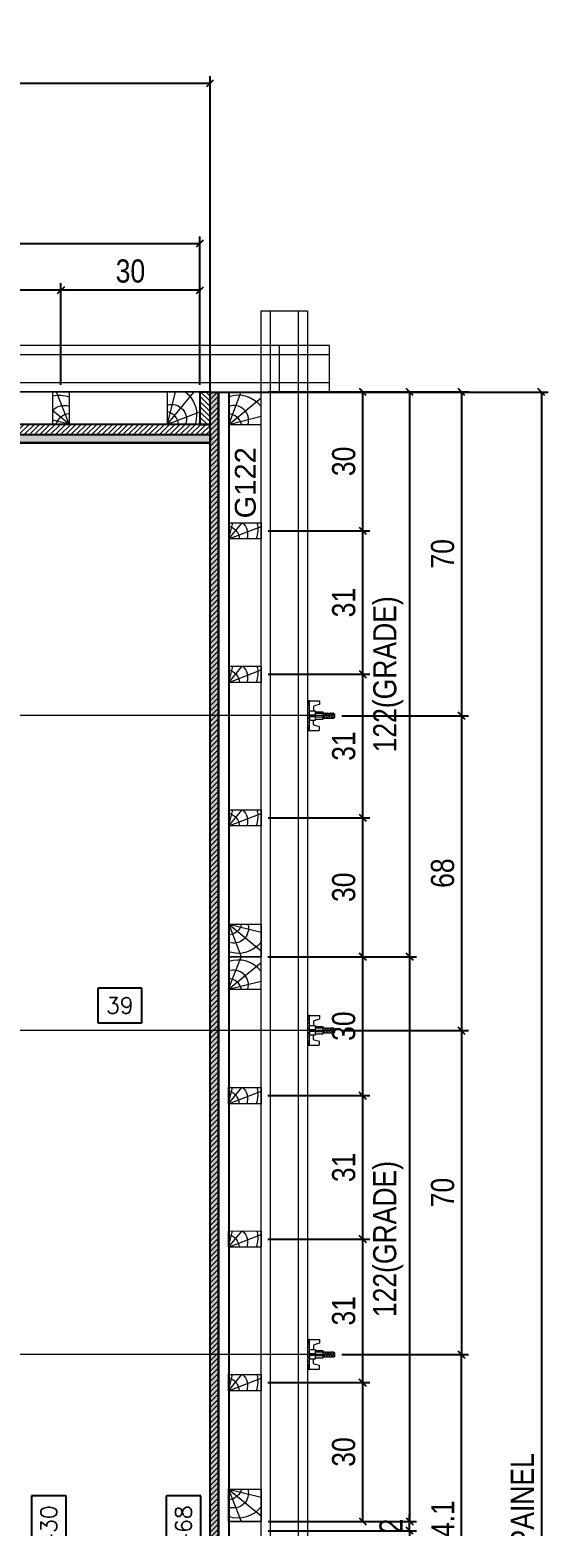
# Model space of a CAD drawing. Extents: x 14400 to 27878, y -21631 to 6985.
# Drawn here: x 23484 to 23711, y -1619 to -972 of the extents above; entities that cross this region are included whole.
import ezdxf
from ezdxf.enums import TextEntityAlignment as Align

# ---------------------------------------------------------------- set-up
doc = ezdxf.new("R2010")
doc.units = 0
for name, color, linetype in [('CHAPA', 1, 'Continuous'), ('COTA', 241, 'Continuous'), ('SARRAFO', 251, 'Continuous'), ('TEXTO_GERAL', 7, 'Continuous')]:
    doc.layers.add(name, color=color, linetype=linetype)
for name, color, linetype, lineweight in [('Hachura', 251, 'Continuous', 9), ('Madeira', 126, 'Continuous', 18), ('Perfil Metálico', 224, 'Continuous', 18)]:
    doc.layers.add(name, color=color, linetype=linetype, lineweight=lineweight)
doc.styles.add('COTA TECNICA 2X', font='techl___.ttf', dxfattribs={"height": 10})
doc.styles.add('ROMANS', font='romans.shx')
doc.styles.add('SANSSERIF', font='sas_____.pfb')
doc.dimstyles.new('SECAO PILAR', dxfattribs={"dimtxt": 10, "dimasz": 3, "dimexe": 3, "dimexo": 3, "dimgap": 3, "dimtad": 1, "dimdec": 1, "dimlfac": 0.5, "dimzin": 12, "dimdsep": 46, "dimtxsty": 'COTA TECNICA 2X', "dimblk1": 'OBLIQUE', "dimblk2": 'OBLIQUE', "dimsah": 1, "dimcen": 0.9, "dimclrd": 256, "dimclre": 256, "dimclrt": 256, "dimadec": 1, "dimazin": 3, "dimtfac": 1, "dimtdec": 1, "dimtmove": 0, "dimatfit": 3, "dimfxl": 1, "dimtolj": 1, "dimtzin": 12, "dimarcsym": 0})
doc.dimstyles.new('SECÇÃO 2', dxfattribs={"dimtxt": 7, "dimasz": 6, "dimexe": 0.18, "dimexo": 2, "dimgap": -4, "dimtad": 3, "dimdec": 1, "dimlfac": 0.5, "dimzin": 12, "dimdsep": 46, "dimtxsty": 'ROMANS', "dimblk": 'ARCHTICK', "dimcen": 0.09, "dimse1": 1, "dimse2": 1, "dimsd1": 1, "dimsd2": 1, "dimclrd": 180, "dimclre": 5, "dimclrt": 1, "dimadec": 0, "dimazin": 3, "dimtfac": 1, "dimtdec": 1, "dimtofl": 0, "dimtmove": 0, "dimatfit": 3, "dimldrblk": 'ARCHTICK', "dimfxl": 1, "dimtolj": 1, "dimtzin": 0, "dimarcsym": 0})
pattern_1 = [(45, (30228.2152, -239.5054), (-1.122532, 1.122532), [])]

# ---------------------------------------------------------------- blocks, each defined once
blk = doc.blocks.new('_Oblique')
at = {"color": 0, "linetype": 'ByBlock', "lineweight": -2}
blk.add_line((-0.5, -0.5), (0.5, 0.5), dxfattribs=at)
blk = doc.blocks.new('*D98')
at = {"layer": 'COTA', "linetype": 'ByBlock', "lineweight": -2, "transparency": 16777216}
for p, q in [((23564.47, -1128.74), (23707.49, -1128.74)), ((23704.49, -1128.74), (23704.49, -2108.74)), ((23564.47, -2108.74), (23707.49, -2108.74))]:
    blk.add_line(p, q, dxfattribs=at)
at = {"layer": 'Defpoints', "color": 0, "linetype": 'ByBlock', "transparency": 16777216}
for p in [(23561.47, -1128.74), (23561.47, -2108.74), (23704.49, -2108.74)]:
    blk.add_point(p, dxfattribs=at)
at = {"layer": 'COTA', "linetype": 'ByBlock', "lineweight": -2, "transparency": 16777216, "xscale": 3, "yscale": 3, "zscale": 3}
for p, rotation in [((23704.49, -1128.74), 90), ((23704.49, -2108.74), 270)]:
    blk.add_blockref('_Oblique', p, dxfattribs=dict(at, rotation=rotation))
at = {"layer": 'COTA', "linetype": 'ByBlock', "transparency": 16777216, "insert": (23696.36, -1618.74), "char_height": 10, "attachment_point": 5, "rotation": 90, "style": 'COTA TECNICA 2X'}
blk.add_mtext('\\A1;490 PAINEL', dxfattribs=at)
blk = doc.blocks.new('*D31')
at = {"layer": 'COTA', "color": 180, "lineweight": -2, "transparency": 16777216}
for p, q in [((23557.47, -1605.74), (23542.47, -1605.74)), ((23542.47, -1605.74), (23542.47, -1631.74)), ((23557.47, -1631.74), (23557.47, -1605.74)), ((23542.47, -1631.74), (23557.47, -1631.74))]:
    blk.add_line(p, q, dxfattribs=at)
at = {"layer": 'Defpoints', "color": 0, "transparency": 16777216}
for p in [(23561.47, -1150.74), (23561.47, -1150.74), (23561.47, -2086.74)]:
    blk.add_point(p, dxfattribs=at)
at = {"layer": 'COTA', "color": 1, "transparency": 16777216, "insert": (23549.97, -1618.74), "char_height": 7, "attachment_point": 5, "rotation": 90, "style": 'ROMANS'}
blk.add_mtext('\\A1;468', dxfattribs=at)
blk = doc.blocks.new('_ArchTick')
at = {"color": 0, "linetype": 'ByBlock', "const_width": 0.15}
blk.add_lwpolyline([(-0.5, -0.5), (0.5, 0.5)], dxfattribs=at)
blk = doc.blocks.new('*D99')
at = {"layer": 'COTA', "color": 180, "lineweight": -2, "transparency": 16777216}
for p, q in [((23336.47, -1131.74), (23310.47, -1131.74)), ((23310.47, -1131.74), (23310.47, -1146.74)), ((23336.47, -1146.74), (23336.47, -1131.74)), ((23310.47, -1146.74), (23336.47, -1146.74))]:
    blk.add_line(p, q, dxfattribs=at)
at = {"layer": 'Defpoints', "color": 0, "transparency": 16777216}
for p in [(23085.47, -1150.74), (23085.47, -1150.74), (23561.47, -1150.74)]:
    blk.add_point(p, dxfattribs=at)
at = {"layer": 'COTA', "color": 1, "transparency": 16777216, "insert": (23323.47, -1139.24), "char_height": 7, "attachment_point": 5, "style": 'ROMANS'}
blk.add_mtext('\\A1;238', dxfattribs=at)
blk = doc.blocks.new('*D34')
at = {"layer": 'COTA', "color": 180, "lineweight": -2, "transparency": 16777216}
for p, q in [((23531.97, -1386.29), (23512.97, -1386.29)), ((23512.97, -1386.29), (23512.97, -1401.29)), ((23531.97, -1401.29), (23531.97, -1386.29)), ((23512.97, -1401.29), (23531.97, -1401.29))]:
    blk.add_line(p, q, dxfattribs=at)
at = {"layer": 'Defpoints', "color": 0, "transparency": 16777216}
for p in [(23483.47, -1405.29), (23483.47, -1411.21), (23561.47, -1411.21)]:
    blk.add_point(p, dxfattribs=at)
at = {"layer": 'COTA', "color": 1, "transparency": 16777216, "insert": (23522.47, -1393.79), "char_height": 7, "attachment_point": 5, "style": 'ROMANS'}
blk.add_mtext('\\A1;39', dxfattribs=at)
blk = doc.blocks.new('PONTALETE')
at = {"layer": 'Madeira'}
for q in [(2.71, 7), (7, 5.76), (7, 1.74)]:
    blk.add_line((0, 0), q, dxfattribs=at)
blk.add_lwpolyline([(0, 0), (7, 0), (7, 7), (0, 7)], close=True, dxfattribs=at)
for centre, radius, start, end in [((2.04, 0.06), 6.23, 37.2818, 109.0913), ((1.09, 0.9), 3.19, 343.603, 109.9847), ((-0.21, -0.78), 3.09, 14.6322, 86.0383)]:
    blk.add_arc(centre, radius, start, end, dxfattribs=at)
blk = doc.blocks.new('MEIO PONTALETE')
at = {"layer": 'Madeira'}
for q in [(2.71, 7), (3.5, 2.88), (3.5, 0.87)]:
    blk.add_line((0, 0), q, dxfattribs=at)
blk.add_lwpolyline([(0, 0), (3.5, 0), (3.5, 7), (0, 7)], close=True, dxfattribs=at)
for centre, radius, start, end in [((2.04, 0.06), 6.23, 76.4499, 109.0913), ((1.09, 0.9), 3.19, 40.9063, 109.9847), ((-0.21, -0.78), 3.09, 14.6322, 86.0383)]:
    blk.add_arc(centre, radius, start, end, dxfattribs=at)
blk = doc.blocks.new('*D40')
at = {"layer": 'COTA', "lineweight": -2, "transparency": 16777216}
for p, q in [((23586.47, -1312.72), (23630.41, -1312.72)), ((23627.41, -1372.72), (23627.41, -1312.72)), ((23586.48, -1372.72), (23630.41, -1372.72))]:
    blk.add_line(p, q, dxfattribs=at)
at = {"layer": 'Defpoints', "color": 0, "transparency": 16777216}
for p in [(23583.47, -1312.72), (23627.41, -1312.72), (23583.48, -1372.72)]:
    blk.add_point(p, dxfattribs=at)
at = {"layer": 'COTA', "lineweight": -2, "transparency": 16777216, "xscale": 3, "yscale": 3, "zscale": 3}
for p, rotation in [((23627.41, -1312.72), 90), ((23627.41, -1372.72), 270)]:
    blk.add_blockref('_Oblique', p, dxfattribs=dict(at, rotation=rotation))
at = {"layer": 'COTA', "transparency": 16777216, "insert": (23619.19, -1342.72), "char_height": 10, "attachment_point": 5, "rotation": 90, "style": 'COTA TECNICA 2X'}
blk.add_mtext('\\A1;30', dxfattribs=at)
blk = doc.blocks.new('*D41')
at = {"layer": 'COTA', "lineweight": -2, "transparency": 16777216}
for p, q in [((23586.46, -1128.73), (23650.6, -1128.73)), ((23647.6, -1128.73), (23647.6, -1372.72)), ((23586.48, -1372.72), (23650.6, -1372.72))]:
    blk.add_line(p, q, dxfattribs=at)
at = {"layer": 'Defpoints', "color": 0, "transparency": 16777216}
for p in [(23583.46, -1128.73), (23583.48, -1372.72), (23647.6, -1372.72)]:
    blk.add_point(p, dxfattribs=at)
at = {"layer": 'COTA', "lineweight": -2, "transparency": 16777216, "xscale": 3, "yscale": 3, "zscale": 3}
for p, rotation in [((23647.6, -1128.73), 90), ((23647.6, -1372.72), 270)]:
    blk.add_blockref('_Oblique', p, dxfattribs=dict(at, rotation=rotation))
at = {"layer": 'COTA', "transparency": 16777216, "insert": (23638.38, -1250.72), "char_height": 10, "attachment_point": 5, "rotation": 90, "style": 'COTA TECNICA 2X'}
blk.add_mtext('\\A1;122(GRADE)', dxfattribs=at)
blk = doc.blocks.new('*D107')
at = {"layer": 'COTA', "lineweight": -2, "transparency": 16777216}
for p, q in [((23586.47, -1250.72), (23630.41, -1250.72)), ((23627.41, -1312.72), (23627.41, -1250.72)), ((23586.47, -1312.72), (23630.41, -1312.72))]:
    blk.add_line(p, q, dxfattribs=at)
at = {"layer": 'Defpoints', "color": 0, "transparency": 16777216}
for p in [(23583.47, -1250.72), (23627.41, -1250.72), (23583.47, -1312.72)]:
    blk.add_point(p, dxfattribs=at)
at = {"layer": 'COTA', "lineweight": -2, "transparency": 16777216, "xscale": 3, "yscale": 3, "zscale": 3}
for p, rotation in [((23627.41, -1250.72), 90), ((23627.41, -1312.72), 270)]:
    blk.add_blockref('_Oblique', p, dxfattribs=dict(at, rotation=rotation))
at = {"layer": 'COTA', "transparency": 16777216, "insert": (23619.19, -1281.72), "char_height": 10, "attachment_point": 5, "rotation": 90, "style": 'COTA TECNICA 2X'}
blk.add_mtext('\\A1;31', dxfattribs=at)
blk = doc.blocks.new('*D108')
at = {"layer": 'COTA', "lineweight": -2, "transparency": 16777216}
for p, q in [((23586.47, -1188.72), (23630.41, -1188.72)), ((23627.41, -1250.72), (23627.41, -1188.72)), ((23586.47, -1250.72), (23630.41, -1250.72))]:
    blk.add_line(p, q, dxfattribs=at)
at = {"layer": 'Defpoints', "color": 0, "transparency": 16777216}
for p in [(23583.47, -1188.72), (23627.41, -1188.72), (23583.47, -1250.72)]:
    blk.add_point(p, dxfattribs=at)
at = {"layer": 'COTA', "lineweight": -2, "transparency": 16777216, "xscale": 3, "yscale": 3, "zscale": 3}
for p, rotation in [((23627.41, -1188.72), 90), ((23627.41, -1250.72), 270)]:
    blk.add_blockref('_Oblique', p, dxfattribs=dict(at, rotation=rotation))
at = {"layer": 'COTA', "transparency": 16777216, "insert": (23619.19, -1219.72), "char_height": 10, "attachment_point": 5, "rotation": 90, "style": 'COTA TECNICA 2X'}
blk.add_mtext('\\A1;31', dxfattribs=at)
blk = doc.blocks.new('*D109')
at = {"layer": 'COTA', "lineweight": -2, "transparency": 16777216}
for p, q in [((23586.47, -1128.73), (23630.41, -1128.73)), ((23627.41, -1188.72), (23627.41, -1128.73)), ((23586.47, -1188.72), (23630.41, -1188.72))]:
    blk.add_line(p, q, dxfattribs=at)
at = {"layer": 'Defpoints', "color": 0, "transparency": 16777216}
for p in [(23583.47, -1128.73), (23627.41, -1128.73), (23583.47, -1188.72)]:
    blk.add_point(p, dxfattribs=at)
at = {"layer": 'COTA', "lineweight": -2, "transparency": 16777216, "xscale": 3, "yscale": 3, "zscale": 3}
for p, rotation in [((23627.41, -1128.73), 90), ((23627.41, -1188.72), 270)]:
    blk.add_blockref('_Oblique', p, dxfattribs=dict(at, rotation=rotation))
at = {"layer": 'COTA', "transparency": 16777216, "insert": (23619.19, -1158.72), "char_height": 10, "attachment_point": 5, "rotation": 90, "style": 'COTA TECNICA 2X'}
blk.add_mtext('\\A1;30', dxfattribs=at)
blk = doc.blocks.new('*D46')
at = {"layer": 'COTA', "lineweight": -2, "transparency": 16777216}
for p, q in [((23586.45, -1556.74), (23630.39, -1556.74)), ((23627.39, -1616.74), (23627.39, -1556.74)), ((23586.46, -1616.74), (23630.39, -1616.74))]:
    blk.add_line(p, q, dxfattribs=at)
at = {"layer": 'Defpoints', "color": 0, "transparency": 16777216}
for p in [(23583.45, -1556.74), (23627.39, -1556.74), (23583.46, -1616.74)]:
    blk.add_point(p, dxfattribs=at)
at = {"layer": 'COTA', "lineweight": -2, "transparency": 16777216, "xscale": 3, "yscale": 3, "zscale": 3}
for p, rotation in [((23627.39, -1556.74), 90), ((23627.39, -1616.74), 270)]:
    blk.add_blockref('_Oblique', p, dxfattribs=dict(at, rotation=rotation))
at = {"layer": 'COTA', "transparency": 16777216, "insert": (23619.17, -1586.74), "char_height": 10, "attachment_point": 5, "rotation": 90, "style": 'COTA TECNICA 2X'}
blk.add_mtext('\\A1;30', dxfattribs=at)
blk = doc.blocks.new('*D47')
at = {"layer": 'COTA', "lineweight": -2, "transparency": 16777216}
for p, q in [((23586.43, -1372.75), (23650.58, -1372.75)), ((23647.58, -1372.75), (23647.58, -1616.74)), ((23586.46, -1616.74), (23650.58, -1616.74))]:
    blk.add_line(p, q, dxfattribs=at)
at = {"layer": 'Defpoints', "color": 0, "transparency": 16777216}
for p in [(23583.43, -1372.75), (23583.46, -1616.74), (23647.58, -1616.74)]:
    blk.add_point(p, dxfattribs=at)
at = {"layer": 'COTA', "lineweight": -2, "transparency": 16777216, "xscale": 3, "yscale": 3, "zscale": 3}
for p, rotation in [((23647.58, -1372.75), 90), ((23647.58, -1616.74), 270)]:
    blk.add_blockref('_Oblique', p, dxfattribs=dict(at, rotation=rotation))
at = {"layer": 'COTA', "transparency": 16777216, "insert": (23638.36, -1494.74), "char_height": 10, "attachment_point": 5, "rotation": 90, "style": 'COTA TECNICA 2X'}
blk.add_mtext('\\A1;122(GRADE)', dxfattribs=at)
blk = doc.blocks.new('*D116')
at = {"layer": 'COTA', "lineweight": -2, "transparency": 16777216}
for p, q in [((23586.45, -1494.74), (23630.39, -1494.74)), ((23627.39, -1556.74), (23627.39, -1494.74)), ((23586.45, -1556.74), (23630.39, -1556.74))]:
    blk.add_line(p, q, dxfattribs=at)
at = {"layer": 'Defpoints', "color": 0, "transparency": 16777216}
for p in [(23583.45, -1494.74), (23627.39, -1494.74), (23583.45, -1556.74)]:
    blk.add_point(p, dxfattribs=at)
at = {"layer": 'COTA', "lineweight": -2, "transparency": 16777216, "xscale": 3, "yscale": 3, "zscale": 3}
for p, rotation in [((23627.39, -1494.74), 90), ((23627.39, -1556.74), 270)]:
    blk.add_blockref('_Oblique', p, dxfattribs=dict(at, rotation=rotation))
at = {"layer": 'COTA', "transparency": 16777216, "insert": (23619.17, -1525.74), "char_height": 10, "attachment_point": 5, "rotation": 90, "style": 'COTA TECNICA 2X'}
blk.add_mtext('\\A1;31', dxfattribs=at)
blk = doc.blocks.new('*D117')
at = {"layer": 'COTA', "lineweight": -2, "transparency": 16777216}
for p, q in [((23586.45, -1432.74), (23630.39, -1432.74)), ((23627.39, -1494.74), (23627.39, -1432.74)), ((23586.45, -1494.74), (23630.39, -1494.74))]:
    blk.add_line(p, q, dxfattribs=at)
at = {"layer": 'Defpoints', "color": 0, "transparency": 16777216}
for p in [(23583.45, -1432.74), (23627.39, -1432.74), (23583.45, -1494.74)]:
    blk.add_point(p, dxfattribs=at)
at = {"layer": 'COTA', "lineweight": -2, "transparency": 16777216, "xscale": 3, "yscale": 3, "zscale": 3}
for p, rotation in [((23627.39, -1432.74), 90), ((23627.39, -1494.74), 270)]:
    blk.add_blockref('_Oblique', p, dxfattribs=dict(at, rotation=rotation))
at = {"layer": 'COTA', "transparency": 16777216, "insert": (23619.17, -1463.74), "char_height": 10, "attachment_point": 5, "rotation": 90, "style": 'COTA TECNICA 2X'}
blk.add_mtext('\\A1;31', dxfattribs=at)
blk = doc.blocks.new('*D118')
at = {"layer": 'COTA', "lineweight": -2, "transparency": 16777216}
for p, q in [((23586.45, -1372.75), (23630.39, -1372.75)), ((23627.39, -1432.74), (23627.39, -1372.75)), ((23586.45, -1432.74), (23630.39, -1432.74))]:
    blk.add_line(p, q, dxfattribs=at)
at = {"layer": 'Defpoints', "color": 0, "transparency": 16777216}
for p in [(23583.45, -1372.75), (23627.39, -1372.75), (23583.45, -1432.74)]:
    blk.add_point(p, dxfattribs=at)
at = {"layer": 'COTA', "lineweight": -2, "transparency": 16777216, "xscale": 3, "yscale": 3, "zscale": 3}
for p, rotation in [((23627.39, -1372.75), 90), ((23627.39, -1432.74), 270)]:
    blk.add_blockref('_Oblique', p, dxfattribs=dict(at, rotation=rotation))
at = {"layer": 'COTA', "transparency": 16777216, "insert": (23619.17, -1402.74), "char_height": 10, "attachment_point": 5, "rotation": 90, "style": 'COTA TECNICA 2X'}
blk.add_mtext('\\A1;30', dxfattribs=at)
blk = doc.blocks.new('*D119')
at = {"layer": 'COTA', "lineweight": -2, "transparency": 16777216}
for p, q in [((23647.58, -1616.74), (23647.58, -1613.74)), ((23586.46, -1616.74), (23650.58, -1616.74)), ((23586.46, -1620.74), (23650.58, -1620.74)), ((23647.58, -1620.74), (23647.58, -1616.74)), ((23647.58, -1620.74), (23647.58, -1623.74))]:
    blk.add_line(p, q, dxfattribs=at)
at = {"layer": 'Defpoints', "color": 0, "transparency": 16777216}
for p in [(23583.46, -1616.74), (23583.46, -1620.74), (23647.58, -1616.74)]:
    blk.add_point(p, dxfattribs=at)
at = {"layer": 'COTA', "lineweight": -2, "transparency": 16777216, "xscale": 3, "yscale": 3, "zscale": 3}
for p, rotation in [((23647.58, -1616.74), 270), ((23647.58, -1620.74), 90)]:
    blk.add_blockref('_Oblique', p, dxfattribs=dict(at, rotation=rotation))
at = {"layer": 'COTA', "transparency": 16777216, "insert": (23639.58, -1618.74), "char_height": 10, "attachment_point": 5, "rotation": 90, "style": 'COTA TECNICA 2X'}
blk.add_mtext('\\A1;2', dxfattribs=at)
blk = doc.blocks.new('C')
at = {"layer": 'Hachura', "color": 0}
for p, q in [((0, 3.22), (0, -3.22)), ((0.45, 3.22), (0, 3.22)), ((0.46, 3.16), (0, 3.16)), ((0.46, 3.05), (0, 3.05)), ((0.46, 2.88), (0, 2.88)), ((0, 2.75), (0, -1.16)), ((0.46, 2.65), (0, 2.65)), ((0.46, 2.23), (0, 2.23)), ((0.46, 1.51), (0, 1.51)), ((0.39, 0.49), (0.17, 0.49)), ((0.45, -3.23), (0.45, 3.22)), ((0.45, 3.22), (2.58, 3.22)), ((1.74, 0.97), (0.45, 0.97)), ((1.45, 0.1), (0.45, 0.1)), ((1.35, 1.94), (1.35, 0.96)), ((2.58, 2.39), (1.47, 2.09)), ((1.74, -0.97), (1.74, 0.97)), ((1.74, 0.97), (1.74, 0.84)), ((1.74, 0.97), (1.74, 0.84)), ((1.74, 0.84), (3.35, 0.84)), ((3.35, 0.45), (1.74, 0.45)), ((2.58, 3.22), (2.58, 2.39)), ((3.32, 0.84), (3.32, -0.84)), ((3.35, 0.84), (3.35, -0.84)), ((3.68, 0.45), (3.35, 0.45)), ((3.84, -0.52), (3.35, 0.45)), ((3.35, 0.06), (3.67, -0.57)), ((3.68, 0.45), (4.16, -0.52)), ((3.72, 0.5), (4.25, -0.57)), ((4.37, -0.55), (3.83, 0.53)), ((4.15, 0.45), (3.93, 0.45)), ((4.42, -0.52), (3.93, 0.45)), ((4.15, 0.45), (4.26, 0.45)), ((4.26, 0.45), (4.74, -0.52)), ((4.3, 0.5), (4.83, -0.57)), ((4.95, -0.55), (4.41, 0.53)), ((4.51, 0.45), (4.84, 0.45)), ((5, -0.52), (4.51, 0.45)), ((4.84, 0.45), (5.32, -0.52)), ((4.88, 0.5), (5.41, -0.57)), ((5.53, -0.55), (4.99, 0.53)), ((5.58, -0.52), (5.09, 0.45)), ((5.42, 0.45), (5.09, 0.45)), ((5.58, -0.52), (5.09, 0.45)), ((5.42, 0.45), (5.74, -0.19)), ((5.46, 0.5), (5.74, -0.07)), ((5.74, 0.19), (5.57, 0.53)), ((5.74, 0.32), (5.68, 0.45)), ((5.68, 0.45), (5.74, 0.45)), ((5.74, 0.45), (5.9, 0.29)), ((5.74, 0.45), (5.74, -0.52)), ((5.9, -0.36), (5.9, 0.29)), ((0.45, 0), (0, 0)), ((0.46, -1.52), (0, -1.52)), ((0.46, -2.23), (0, -2.23)), ((0.46, -2.65), (0, -2.65)), ((0.46, -2.88), (0, -2.88)), ((0.46, -3.05), (0, -3.05)), ((0.46, -3.16), (0, -3.16)), ((0, -3.22), (2.57, -3.22)), ((0.08, -0.48), (0.29, -0.48)), ((0.29, -0.48), (0.4, -0.48)), ((0.45, 0), (0.45, -0.97)), ((0.45, -0.16), (1.45, -0.16)), ((0.45, -0.65), (0.45, -0.32)), ((0.45, -3.23), (0.45, -0.65)), ((0.45, -0.97), (1.74, -0.97)), ((1.35, -1.94), (1.35, -0.97)), ((2.58, -2.39), (1.47, -2.1)), ((3.35, -0.32), (1.74, -0.32)), ((3.35, -0.84), (1.74, -0.84)), ((2.58, -3.23), (2.58, -2.39)), ((3.35, -0.07), (3.58, -0.52)), ((3.35, -0.52), (3.58, -0.52)), ((3.84, -0.52), (4.16, -0.52)), ((4.42, -0.52), (4.74, -0.52)), ((4.63, -0.52), (4.74, -0.52)), ((5, -0.52), (5.32, -0.52)), ((5.58, -0.52), (5.74, -0.52)), ((5.74, -0.52), (5.9, -0.36)), ((5.74, -0.52), (5.74, -0.52))]:
    blk.add_line(p, q, dxfattribs=at)
for centre, radius, start, end in [((1.52, 1.94), 0.161, 104.7436, 180), ((1.44, -0.03), 0.129, 272.695, 87.305), ((3.81, 0.39), 0.143, 25.5688, 154.4312), ((4.39, 0.39), 0.143, 25.5688, 154.4312), ((4.97, 0.39), 0.143, 25.5688, 154.4312), ((5.55, 0.39), 0.143, 25.5688, 154.4312), ((0.17, -0.37), 0.174, 221.744, 317.8592), ((1.52, -1.94), 0.161, 180, 255.2564), ((3.71, -0.4), 0.174, 222.1408, 318.256), ((4.29, -0.4), 0.174, 222.1408, 318.256), ((4.87, -0.4), 0.174, 222.1408, 318.256), ((5.45, -0.4), 0.174, 222.1408, 318.256), ((5.61, -0.4), 0.174, 317.8592, 318.256)]:
    blk.add_arc(centre, radius, start, end, dxfattribs=at)
blk = doc.blocks.new('*D138')
at = {"layer": 'COTA', "lineweight": -2, "transparency": 16777216}
for p, q in [((23586.47, -1128.7), (23673, -1128.7)), ((23670, -1128.7), (23670, -1268.63)), ((23618.27, -1268.63), (23673, -1268.63))]:
    blk.add_line(p, q, dxfattribs=at)
at = {"layer": 'Defpoints', "color": 0, "transparency": 16777216}
for p in [(23583.47, -1128.7), (23615.27, -1268.63), (23670, -1268.63)]:
    blk.add_point(p, dxfattribs=at)
at = {"layer": 'COTA', "lineweight": -2, "transparency": 16777216, "xscale": 3, "yscale": 3, "zscale": 3}
for p, rotation in [((23670, -1128.7), 90), ((23670, -1268.63), 270)]:
    blk.add_blockref('_Oblique', p, dxfattribs=dict(at, rotation=rotation))
at = {"layer": 'COTA', "transparency": 16777216, "insert": (23661.89, -1198.66), "char_height": 10, "attachment_point": 5, "rotation": 90, "style": 'COTA TECNICA 2X'}
blk.add_mtext('\\A1;70', dxfattribs=at)
blk = doc.blocks.new('*D139')
at = {"layer": 'COTA', "lineweight": -2, "transparency": 16777216}
for p, q in [((23618.27, -1268.63), (23673, -1268.63)), ((23670, -1268.63), (23670, -1404.63)), ((23618.27, -1404.63), (23673, -1404.63))]:
    blk.add_line(p, q, dxfattribs=at)
at = {"layer": 'Defpoints', "color": 0, "transparency": 16777216}
for p in [(23615.27, -1268.63), (23615.27, -1404.63), (23670, -1404.63)]:
    blk.add_point(p, dxfattribs=at)
at = {"layer": 'COTA', "lineweight": -2, "transparency": 16777216, "xscale": 3, "yscale": 3, "zscale": 3}
for p, rotation in [((23670, -1268.63), 90), ((23670, -1404.63), 270)]:
    blk.add_blockref('_Oblique', p, dxfattribs=dict(at, rotation=rotation))
at = {"layer": 'COTA', "transparency": 16777216, "insert": (23661.87, -1336.63), "char_height": 10, "attachment_point": 5, "rotation": 90, "style": 'COTA TECNICA 2X'}
blk.add_mtext('\\A1;68', dxfattribs=at)
blk = doc.blocks.new('*D140')
at = {"layer": 'COTA', "lineweight": -2, "transparency": 16777216}
for p, q in [((23618.27, -1404.63), (23673, -1404.63)), ((23670, -1404.63), (23670, -1544.63)), ((23618.27, -1544.63), (23673, -1544.63))]:
    blk.add_line(p, q, dxfattribs=at)
at = {"layer": 'Defpoints', "color": 0, "transparency": 16777216}
for p in [(23615.27, -1404.63), (23615.27, -1544.63), (23670, -1544.63)]:
    blk.add_point(p, dxfattribs=at)
at = {"layer": 'COTA', "lineweight": -2, "transparency": 16777216, "xscale": 3, "yscale": 3, "zscale": 3}
for p, rotation in [((23670, -1404.63), 90), ((23670, -1544.63), 270)]:
    blk.add_blockref('_Oblique', p, dxfattribs=dict(at, rotation=rotation))
at = {"layer": 'COTA', "transparency": 16777216, "insert": (23661.89, -1474.63), "char_height": 10, "attachment_point": 5, "rotation": 90, "style": 'COTA TECNICA 2X'}
blk.add_mtext('\\A1;70', dxfattribs=at)
blk = doc.blocks.new('*D94')
at = {"layer": 'COTA', "lineweight": -2, "transparency": 16777216}
for p, q in [((23618.27, -1544.63), (23673, -1544.63)), ((23670, -1692.86), (23670, -1544.63)), ((23618.27, -1692.86), (23673, -1692.86))]:
    blk.add_line(p, q, dxfattribs=at)
at = {"layer": 'Defpoints', "color": 0, "transparency": 16777216}
for p in [(23615.27, -1544.63), (23670, -1544.63), (23615.27, -1692.86)]:
    blk.add_point(p, dxfattribs=at)
at = {"layer": 'COTA', "lineweight": -2, "transparency": 16777216, "xscale": 3, "yscale": 3, "zscale": 3}
for p, rotation in [((23670, -1544.63), 90), ((23670, -1692.86), 270)]:
    blk.add_blockref('_Oblique', p, dxfattribs=dict(at, rotation=rotation))
at = {"layer": 'COTA', "transparency": 16777216, "insert": (23661.92, -1618.74), "char_height": 10, "attachment_point": 5, "rotation": 90, "style": 'COTA TECNICA 2X'}
blk.add_mtext('\\A1;74.1', dxfattribs=at)
blk = doc.blocks.new('*D95')
at = {"layer": 'COTA', "lineweight": -2, "transparency": 16777216}
for p, q in [((23063.47, -1139.67), (23063.47, -992.31)), ((23063.47, -995.31), (23561.47, -995.31)), ((23561.47, -1139.71), (23561.47, -992.31))]:
    blk.add_line(p, q, dxfattribs=at)
at = {"layer": 'Defpoints', "color": 0, "transparency": 16777216}
for p in [(23561.47, -995.31), (23063.47, -1142.67), (23561.47, -1142.71)]:
    blk.add_point(p, dxfattribs=at)
at = {"layer": 'COTA', "lineweight": -2, "transparency": 16777216, "xscale": 3, "yscale": 3, "zscale": 3, "rotation": 180}
blk.add_blockref('_Oblique', (23063.47, -995.31), dxfattribs=at)
at = {"layer": 'COTA', "lineweight": -2, "transparency": 16777216, "xscale": 3, "yscale": 3, "zscale": 3}
blk.add_blockref('_Oblique', (23561.47, -995.31), dxfattribs=at)
at = {"layer": 'COTA', "transparency": 16777216, "insert": (23312.47, -987.21), "char_height": 10, "attachment_point": 5, "style": 'COTA TECNICA 2X'}
blk.add_mtext('\\A1;249 PAINEL', dxfattribs=at)
blk = doc.blocks.new('*D57')
at = {"layer": 'COTA', "lineweight": -2, "transparency": 16777216}
for p, q in [((23497.05, -1125.69), (23497.05, -1081.75)), ((23557.05, -1084.75), (23497.05, -1084.75)), ((23557.05, -1125.68), (23557.05, -1081.75))]:
    blk.add_line(p, q, dxfattribs=at)
at = {"layer": 'Defpoints', "color": 0, "transparency": 16777216}
for p in [(23497.05, -1084.75), (23497.05, -1128.69), (23557.05, -1128.68)]:
    blk.add_point(p, dxfattribs=at)
at = {"layer": 'COTA', "lineweight": -2, "transparency": 16777216, "xscale": 3, "yscale": 3, "zscale": 3, "rotation": 180}
blk.add_blockref('_Oblique', (23497.05, -1084.75), dxfattribs=at)
at = {"layer": 'COTA', "lineweight": -2, "transparency": 16777216, "xscale": 3, "yscale": 3, "zscale": 3}
blk.add_blockref('_Oblique', (23557.05, -1084.75), dxfattribs=at)
at = {"layer": 'COTA', "transparency": 16777216, "insert": (23527.05, -1076.53), "char_height": 10, "attachment_point": 5, "style": 'COTA TECNICA 2X'}
blk.add_mtext('\\A1;30', dxfattribs=at)
blk = doc.blocks.new('*D58')
at = {"layer": 'COTA', "lineweight": -2, "transparency": 16777216}
for p, q in [((23313.06, -1125.7), (23313.06, -1061.56)), ((23313.06, -1064.56), (23557.05, -1064.56)), ((23557.05, -1125.68), (23557.05, -1061.56))]:
    blk.add_line(p, q, dxfattribs=at)
at = {"layer": 'Defpoints', "color": 0, "transparency": 16777216}
for p in [(23557.05, -1064.56), (23313.06, -1128.7), (23557.05, -1128.68)]:
    blk.add_point(p, dxfattribs=at)
at = {"layer": 'COTA', "lineweight": -2, "transparency": 16777216, "xscale": 3, "yscale": 3, "zscale": 3, "rotation": 180}
blk.add_blockref('_Oblique', (23313.06, -1064.56), dxfattribs=at)
at = {"layer": 'COTA', "lineweight": -2, "transparency": 16777216, "xscale": 3, "yscale": 3, "zscale": 3}
blk.add_blockref('_Oblique', (23557.05, -1064.56), dxfattribs=at)
at = {"layer": 'COTA', "transparency": 16777216, "insert": (23435.06, -1055.34), "char_height": 10, "attachment_point": 5, "style": 'COTA TECNICA 2X'}
blk.add_mtext('\\A1;122(GRADE)', dxfattribs=at)
blk = doc.blocks.new('*D120')
at = {"layer": 'COTA', "lineweight": -2, "transparency": 16777216}
for p, q in [((23435.05, -1125.69), (23435.05, -1081.75)), ((23497.05, -1084.75), (23435.05, -1084.75)), ((23497.05, -1125.69), (23497.05, -1081.75))]:
    blk.add_line(p, q, dxfattribs=at)
at = {"layer": 'Defpoints', "color": 0, "transparency": 16777216}
for p in [(23435.05, -1084.75), (23435.05, -1128.69), (23497.05, -1128.69)]:
    blk.add_point(p, dxfattribs=at)
at = {"layer": 'COTA', "lineweight": -2, "transparency": 16777216, "xscale": 3, "yscale": 3, "zscale": 3, "rotation": 180}
blk.add_blockref('_Oblique', (23435.05, -1084.75), dxfattribs=at)
at = {"layer": 'COTA', "lineweight": -2, "transparency": 16777216, "xscale": 3, "yscale": 3, "zscale": 3}
blk.add_blockref('_Oblique', (23497.05, -1084.75), dxfattribs=at)
at = {"layer": 'COTA', "transparency": 16777216, "insert": (23466.05, -1076.53), "char_height": 10, "attachment_point": 5, "style": 'COTA TECNICA 2X'}
blk.add_mtext('\\A1;31', dxfattribs=at)
blk = doc.blocks.new('*D142')
at = {"layer": 'COTA', "color": 180, "lineweight": -2, "transparency": 16777216}
for p, q in [((23499.31, -1605.74), (23484.31, -1605.74)), ((23484.31, -1605.74), (23484.31, -1631.74)), ((23499.31, -1631.74), (23499.31, -1605.74)), ((23484.31, -1631.74), (23499.31, -1631.74))]:
    blk.add_line(p, q, dxfattribs=at)
at = {"layer": 'Defpoints', "color": 0, "transparency": 16777216}
for p in [(23483.47, -1188.74), (23503.31, -1188.74), (23483.47, -2048.74)]:
    blk.add_point(p, dxfattribs=at)
at = {"layer": 'COTA', "color": 1, "transparency": 16777216, "insert": (23491.81, -1618.74), "char_height": 7, "attachment_point": 5, "rotation": 90, "style": 'ROMANS'}
blk.add_mtext('\\A1;430', dxfattribs=at)

msp = doc.modelspace()

# ---------------------------------------------------------------- hatches: boundary and pattern name
at = {"layer": 'Hachura'}
h = msp.add_hatch(dxfattribs=at)
h.set_pattern_fill('ANSI31', color=256, scale=0.5, angle=270, style=0)
h.set_pattern_definition([(315, (46158.2052, -12320.0395), (1.12253202, 1.12253202), [])])
h.paths.add_polyline_path([(23561.47, -1142.743), (23557.07, -1142.743), (23557.07, -1128.743), (23561.47, -1128.743)])
h = msp.add_hatch(dxfattribs=at)
h.set_pattern_fill('ANSI31', color=256, scale=0.5, angle=360, style=0)
h.set_pattern_definition(pattern_1)
h.paths.add_polyline_path([(23565.07, -1128.743), (23561.47, -1128.743), (23561.47, -2108.743), (23565.07, -2108.743)])
h = msp.add_hatch(color=256, dxfattribs=at)
h.dxf.hatch_style = 1
h.paths.add_polyline_path([(23561.47, -2108.743), (23565.07, -2108.743), (23565.07, -1128.743), (23561.47, -1128.743)])
h = msp.add_hatch(dxfattribs=at)
h.set_pattern_fill('ANSI31', color=256, scale=0.5, angle=360, style=0)
h.set_pattern_definition(pattern_1)
h.paths.add_polyline_path([(23561.47, -1147.143), (23561.47, -1142.743), (23063.47, -1142.701), (23063.47, -1147.143)])
h = msp.add_hatch(color=256, dxfattribs=at)
h.dxf.hatch_style = 1
h.paths.add_polyline_path([(23063.47, -1147.143), (23063.47, -1150.743), (23561.47, -1150.743), (23561.47, -1147.143)])

# ---------------------------------------------------------------- linework, layer by layer
at = {"layer": 'CHAPA'}
for points in [[(23565.07, -2108.743), (23561.47, -2108.743), (23561.47, -1128.743), (23565.07, -1128.743)], [(23561.47, -1150.743), (23063.47, -1150.743), (23063.47, -1147.143), (23561.47, -1147.143)]]:
    msp.add_lwpolyline(points, close=True, dxfattribs=at)
at = {"layer": 'Hachura'}
for p, q in [((23614.27, -1268.558), (23434.46, -1268.558)), ((23614.27, -1404.558), (23434.46, -1404.558)), ((23614.27, -1544.558), (23434.46, -1544.558))]:
    msp.add_line(p, q, dxfattribs=at)
at = {"layer": 'Madeira'}
for points in [[(23557.069, -1142.689), (23557.054, -1128.689), (23313.061, -1128.691), (23313.076, -1142.691)], [(23569.472, -1372.736), (23583.472, -1372.721), (23583.47, -1128.727), (23569.47, -1128.743)], [(23569.449, -1616.757), (23583.449, -1616.741), (23583.446, -1372.748), (23569.446, -1372.764)]]:
    msp.add_lwpolyline(points, close=True, dxfattribs=at)
at = {"layer": 'Perfil Metálico'}
for p, q in [((23612.95, -1108.67), (23041.454, -1108.67)), ((23612.95, -1112.67), (23041.454, -1112.67))]:
    msp.add_line(p, q, dxfattribs=at)
msp.add_lwpolyline([(23583.47, -1093.727), (23603.47, -1093.727), (23603.47, -2143.727), (23583.47, -2143.727)], close=True, dxfattribs=at)
for points in [[(23587.47, -2143.727), (23587.47, -1093.727)], [(23599.47, -1093.727), (23599.47, -2143.727)], [(23041.454, -1108.67), (23041.454, -1128.67), (23612.95, -1128.67)], [(23591.479, -1128.67), (23591.479, -1108.67)], [(23612.95, -1128.67), (23612.95, -1108.67)], [(23041.454, -1124.67), (23612.95, -1124.67)]]:
    msp.add_lwpolyline(points, dxfattribs=at)
at = {"layer": 'SARRAFO'}
msp.add_line((23561.47, -1142.743), (23063.47, -1142.701), dxfattribs=at)
for points in [[(23557.07, -1128.743), (23557.07, -1142.743), (23561.47, -1142.743), (23561.47, -1128.743)], [(23565.07, -2108.743), (23565.07, -1128.743), (23569.47, -1128.743), (23569.47, -2108.743)]]:
    msp.add_lwpolyline(points, close=True, dxfattribs=at)
msp.add_lwpolyline([(23063.47, -1142.701), (23063.47, -1150.743), (23561.47, -1150.743), (23561.47, -1142.743)], dxfattribs=at)

# ---------------------------------------------------------------- block references
at = {"layer": 'Hachura', "linetype": 'Continuous', "xscale": 2, "yscale": 2, "zscale": 2}
for p in [(23603.47, -1268.558), (23603.47, -1404.558), (23603.47, -1544.558)]:
    msp.add_blockref('C', p, dxfattribs=at)
at = {"layer": 'Madeira'}
for name, p, xscale, yscale, zscale, rotation in [('MEIO PONTALETE', (23500.569, -1142.687), -1.999999997962732, 1.999999997962732, 1.999999997962732, 0.06291069689670081), ('PONTALETE', (23543.069, -1142.695), -2, 2, 2, 270.0629106968967), ('PONTALETE', (23569.485, -1142.743), 2, 2, 2, 0.06291069689671798), ('MEIO PONTALETE', (23569.474, -1192.236), -1.999999997962732, 1.999999997962732, 1.999999997962732, 270.0629106968967), ('MEIO PONTALETE', (23569.474, -1254.236), -1.999999997962732, 1.999999997962732, 1.999999997962732, 270.0629106968967), ('MEIO PONTALETE', (23569.474, -1316.236), -1.999999997962732, 1.999999997962732, 1.999999997962732, 270.0629106968967), ('PONTALETE', (23569.466, -1358.736), -2, 2, 2, 180.0629106968967), ('PONTALETE', (23569.462, -1386.764), 2, 2, 2, 0.06291069689671798), ('MEIO PONTALETE', (23569.45, -1436.257), -1.999999997962732, 1.999999997962732, 1.999999997962732, 270.0629106968967), ('MEIO PONTALETE', (23569.45, -1498.257), -1.999999997962732, 1.999999997962732, 1.999999997962732, 270.0629106968967), ('MEIO PONTALETE', (23569.45, -1560.257), -1.999999997962732, 1.999999997962732, 1.999999997962732, 270.0629106968967), ('PONTALETE', (23569.443, -1602.757), -2, 2, 2, 180.0629106968967)]:
    msp.add_blockref(name, p, dxfattribs=dict(at, xscale=xscale, yscale=yscale, zscale=zscale, rotation=rotation))

# ---------------------------------------------------------------- texts
at = {"layer": 'TEXTO_GERAL', "color": 0, "linetype": 'Continuous', "style": 'SANSSERIF'}
msp.add_text('G122', height=9, rotation=90, dxfattribs=at).set_placement((23576.647, -1183.342), align=Align.MIDDLE_LEFT)

# ---------------------------------------------------------------- dimensions: what is measured, and where the dimension line sits
at = {"layer": 'COTA'}
dim = msp.add_linear_dim(base=(23561.468, -995.308), p1=(23063.47, -1142.67), p2=(23561.468, -1142.712), text='<> PAINEL', dimstyle='SECAO PILAR', dxfattribs=at)
dim.commit()
dim.dimension.update_dxf_attribs({"geometry": '*D95', "text_midpoint": (23312.469, -987.206)})
for base, p1, p2, angle, picture, middle in [((23557.054, -1064.557), (23313.061, -1128.705), (23557.054, -1128.679), 180, '*D58', (23435.058, -1055.337)), ((23647.603, -1372.72), (23583.456, -1128.728), (23583.481, -1372.72), 90, '*D41', (23638.383, -1250.724)), ((23647.58, -1616.741), (23583.433, -1372.748), (23583.458, -1616.741), 90, '*D47', (23638.359, -1494.745))]:
    dim = msp.add_linear_dim(base=base, p1=p1, p2=p2, angle=angle, text='<>(GRADE)', dimstyle='SECAO PILAR', dxfattribs=at)
    dim.commit()
    dim.dimension.update_dxf_attribs({"geometry": picture, "text_midpoint": middle})
for base, p1, p2, angle, dimstyle, picture, middle in [((23435.054, -1084.752), (23497.054, -1128.691), (23435.054, -1128.691), 180, 'SECAO PILAR', '*D120', (23466.054, -1076.533)), ((23497.054, -1084.752), (23557.054, -1128.679), (23497.054, -1128.691), 180, 'SECAO PILAR', '*D57', (23527.054, -1076.533)), ((23669.997, -1268.626), (23583.47, -1128.7), (23615.27, -1268.626), 270, 'SECAO PILAR', '*D138', (23661.895, -1198.663)), ((23627.408, -1128.727), (23583.47, -1188.721), (23583.47, -1128.727), 90, 'SECAO PILAR', '*D109', (23619.189, -1158.724)), ((23561.47, -1150.743), (23561.47, -2086.743), (23561.47, -1150.743), 90, 'SECÇÃO 2', '*D31', (23549.97, -1618.743)), ((23627.408, -1188.721), (23583.47, -1250.721), (23583.47, -1188.721), 90, 'SECAO PILAR', '*D108', (23619.189, -1219.721)), ((23627.408, -1250.721), (23583.47, -1312.721), (23583.47, -1250.721), 90, 'SECAO PILAR', '*D107', (23619.189, -1281.721)), ((23669.997, -1404.626), (23615.27, -1268.626), (23615.27, -1404.626), 270, 'SECAO PILAR', '*D139', (23661.873, -1336.626)), ((23627.408, -1312.721), (23583.481, -1372.72), (23583.47, -1312.721), 90, 'SECAO PILAR', '*D40', (23619.189, -1342.721)), ((23627.385, -1372.748), (23583.446, -1432.741), (23583.446, -1372.748), 90, 'SECAO PILAR', '*D118', (23619.166, -1402.745)), ((23483.47, -1405.291), (23561.47, -1411.209), (23483.47, -1411.209), 180, 'SECÇÃO 2', '*D34', (23522.47, -1393.791)), ((23669.997, -1544.626), (23615.27, -1404.626), (23615.27, -1544.626), 270, 'SECAO PILAR', '*D140', (23661.895, -1474.626)), ((23627.385, -1432.741), (23583.446, -1494.741), (23583.446, -1432.741), 90, 'SECAO PILAR', '*D117', (23619.166, -1463.741)), ((23627.385, -1494.741), (23583.446, -1556.741), (23583.446, -1494.741), 90, 'SECAO PILAR', '*D116', (23619.166, -1525.741)), ((23669.997, -1544.626), (23615.27, -1692.86), (23615.27, -1544.626), 90, 'SECAO PILAR', '*D94', (23661.924, -1618.743)), ((23627.385, -1556.741), (23583.458, -1616.741), (23583.446, -1556.741), 90, 'SECAO PILAR', '*D46', (23619.166, -1586.741))]:
    dim = msp.add_linear_dim(base=base, p1=p1, p2=p2, angle=angle, dimstyle=dimstyle, dxfattribs=at)
    dim.commit()
    dim.dimension.update_dxf_attribs({"geometry": picture, "text_midpoint": middle})
at = {"layer": 'COTA', "linetype": 'ByBlock'}
dim = msp.add_linear_dim(base=(23704.493, -2108.743), p1=(23561.47, -1128.743), p2=(23561.47, -2108.743), angle=270, text='<> PAINEL', dimstyle='SECAO PILAR', override={"dimtmove": 1}, dxfattribs=at)
dim.commit()
dim.dimension.update_dxf_attribs({"geometry": '*D98', "text_midpoint": (23696.362, -1618.743)})
at = {"layer": 'COTA'}
for base, p1, p2, angle, dimstyle, picture, middle in [((23085.47, -1150.743), (23561.47, -1150.743), (23085.47, -1150.743), 180, 'SECÇÃO 2', '*D99', (23323.47, -1150.743)), ((23503.311, -1188.743), (23483.47, -2048.743), (23483.47, -1188.743), 90, 'SECÇÃO 2', '*D142', (23503.311, -1618.743)), ((23647.58, -1616.741), (23583.458, -1620.741), (23583.458, -1616.741), 90, 'SECAO PILAR', '*D119', (23647.58, -1618.741))]:
    dim = msp.add_linear_dim(base=base, p1=p1, p2=p2, angle=angle, dimstyle=dimstyle, dxfattribs=at)
    dim.commit()
    dim.dimension.update_dxf_attribs({"geometry": picture, "text_midpoint": middle, "dimtype": 160})

doc.saveas('drawing.dxf')
